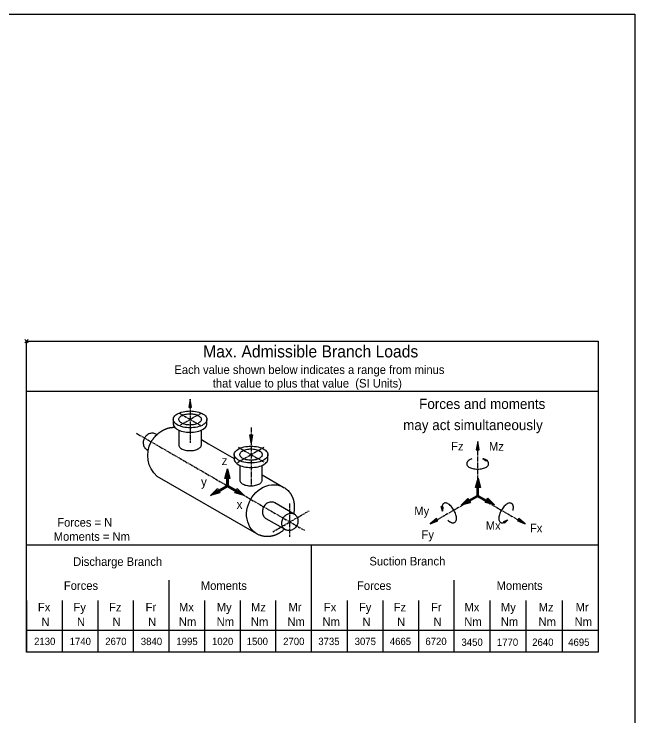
# Model space of a CAD drawing. Header units: millimetres. Extents: x 1235 to 3468, y -658 to 307.
# Drawn here: x 1566 to 1698.2, y 157.3 to 307.1 of the extents above; entities that cross this region are included whole.
import ezdxf
from ezdxf.enums import TextEntityAlignment as Align

# ---------------------------------------------------------------- set-up
doc = ezdxf.new("R2010")
doc.units = ezdxf.units.MM
for name, pattern in [('CENTRE', [1.125, 0.75, -0.125, 0.125, -0.125]), ('L0', [0]), ('LFUN', [0]), ('LPRM', [0]), ('SOLID_MEDIUM', [0]), ('SOLID_THICK', [0]), ('SOLID_THIN', [0])]:
    doc.linetypes.add(name, pattern=pattern)
doc.layers.get('0').update_dxf_attribs({"color": 255, "lineweight": 30})
for name, color, linetype in [('11', 3, 'Continuous'), ('24', 7, 'Continuous'), ('5', 7, 'Continuous'), ('TEXT', 7, 'Continuous')]:
    doc.layers.add(name, color=color, linetype=linetype)
doc.layers.add('AM_0', color=7, linetype='Continuous', lineweight=30)
doc.styles.add('PLAIN_MEDIUM', font='medtext', dxfattribs={"width": 0.975})
doc.styles.add('PLAIN_SMALL', font='medtext', dxfattribs={"width": 0.975})

# ---------------------------------------------------------------- blocks, each defined once
blk = doc.blocks.new('MEDCLUMP_SET_1462_')
at = {"layer": 'TEXT', "color": 7, "style": 'PLAIN_SMALL', "width": 0.975333}
for s, p in [('Each value shown below indicates a range from minus', (130.51, 130.22)), ('that value to plus that value  (SI Units)', (129.63, 124.44))]:
    blk.add_text(s, height=3.6562, dxfattribs=at).set_placement(p, align=Align.MIDDLE_CENTER)
blk = doc.blocks.new('MEDCLUMP_S2T_1461_')
blk.add_blockref('MEDCLUMP_SET_1462_', (0, 0))
blk = doc.blocks.new('MEDCLUMP_SET_1468_')
at = {"layer": 'TEXT', "color": 7, "style": 'PLAIN_SMALL', "width": 0.975333}
for s, p in [('2130', (17.76, 14.54)), ('1740', (32.91, 14.54)), ('2670', (48.07, 14.54)), ('3840', (63.23, 14.54))]:
    blk.add_text(s, height=3.125, dxfattribs=at).set_placement(p, align=Align.MIDDLE_CENTER)
blk = doc.blocks.new('MEDCLUMP_SET_1477_')
at = {"layer": 'TEXT', "color": 7, "style": 'PLAIN_SMALL', "width": 0.975333}
for s, p in [('1995', (78.38, 14.54)), ('1020', (93.54, 14.54)), ('1500', (108.32, 14.54)), ('2700', (123.85, 14.54)), ('3735', (138.82, 14.54))]:
    blk.add_text(s, height=3.125, dxfattribs=at).set_placement(p, align=Align.MIDDLE_CENTER)
blk = doc.blocks.new('MEDCLUMP_SET_1488_')
at = {"layer": 'TEXT', "color": 7, "style": 'PLAIN_SMALL', "width": 0.975333}
for s, p in [('3075', (154.32, 14.54)), ('4665', (169.29, 14.54)), ('6720', (184.44, 14.54))]:
    blk.add_text(s, height=3.125, dxfattribs=at).set_placement(p, align=Align.MIDDLE_CENTER)
blk = doc.blocks.new('MEDCLUMP_SET_1495_')
at = {"layer": 'TEXT', "color": 7, "style": 'PLAIN_SMALL', "width": 0.975333}
for s, p in [('3450', (199.81, 14.2)), ('1770', (214.9, 14.2)), ('2640', (229.93, 14.2)), ('4695', (245.28, 14.2))]:
    blk.add_text(s, height=3.125, dxfattribs=at).set_placement(p, align=Align.MIDDLE_CENTER)
blk = doc.blocks.new('MEDCLUMP_S2T_1467_')
for name in ['MEDCLUMP_SET_1468_', 'MEDCLUMP_SET_1477_', 'MEDCLUMP_SET_1488_', 'MEDCLUMP_SET_1495_']:
    blk.add_blockref(name, (0, 0))
blk = doc.blocks.new('MEDCLUMP_SET_1505_')
at = {"layer": '11', "color": 92, "linetype": 'SOLID_MEDIUM'}
for p, q in [((192.07, 40.64), (192.07, 10)), ((161.76, 31.96), (161.76, 10)), ((176.91, 31.96), (176.91, 10)), ((192.07, 31.96), (192.07, 10)), ((207.42, 31.96), (207.42, 10)), ((222.76, 31.96), (222.76, 10)), ((238.11, 31.96), (238.11, 10))]:
    blk.add_line(p, q, dxfattribs=at)
at = {"layer": 'TEXT', "color": 7, "style": 'PLAIN_SMALL', "width": 0.975333}
for s, height, p in [('Forces', 3.656, (158.08, 38.29)), ('Moments', 3.656, (220.05, 38.29)), ('Fy', 3.656, (154.25, 29.13)), ('Fz', 3.656, (169.03, 29.13)), ('Fr', 3.656, (184.56, 29.13)), ('Mx', 3.656, (199.72, 29.13)), ('My', 3.656, (215.25, 29.13)), ('Mz', 3.656, (231.34, 29.13)), ('Mr', 3.656, (246.69, 29.13)), ('N', 3.66, (154.81, 22.87)), ('N', 3.66, (169.59, 22.87)), ('N', 3.66, (185.12, 22.87)), ('Nm', 3.656, (200.19, 22.94)), ('Nm', 3.656, (215.73, 22.94)), ('Nm', 3.656, (231.82, 22.94)), ('Nm', 3.656, (247.17, 22.94))]:
    blk.add_text(s, height=height, dxfattribs=at).set_placement(p, align=Align.MIDDLE_CENTER)
blk = doc.blocks.new('MEDCLUMP_SET_1545_')
at = {"layer": '11', "color": 92, "linetype": 'SOLID_MEDIUM'}
for p, q in [((70.63, 40.64), (70.63, 10)), ((10, 31.96), (10, 10)), ((25.16, 31.96), (25.16, 10)), ((40.31, 31.96), (40.31, 10)), ((55.47, 31.96), (55.47, 10)), ((55.47, 31.96), (55.47, 10)), ((70.63, 31.96), (70.63, 10)), ((85.78, 31.96), (85.78, 10)), ((100.94, 31.96), (100.94, 10)), ((100.94, 31.96), (100.94, 10)), ((116.1, 31.96), (116.1, 10)), ((146.6, 31.96), (146.6, 10)), ((146.6, 31.96), (146.6, 10))]:
    blk.add_line(p, q, dxfattribs=at)
at = {"layer": 'TEXT', "color": 7, "style": 'PLAIN_SMALL', "width": 0.975333}
for s, height, p in [('Forces', 3.656, (33.21, 38.29)), ('Moments', 3.656, (94.06, 38.29)), ('Fx', 3.656, (17.5, 29.13)), ('Fy', 3.656, (32.65, 29.13)), ('Fz', 3.656, (47.81, 29.13)), ('Fr', 3.656, (62.97, 29.13)), ('Mx', 3.656, (78.12, 29.13)), ('My', 3.656, (94.22, 29.13)), ('Mz', 3.656, (108.81, 29.13)), ('Mr', 3.656, (124.35, 29.13)), ('Fx', 3.656, (139.31, 29.13)), ('N', 3.66, (18.06, 22.87)), ('N', 3.66, (33.22, 22.87)), ('N', 3.66, (48.38, 22.87)), ('N', 3.66, (63.53, 22.87)), ('Nm', 3.656, (78.6, 22.94)), ('Nm', 3.656, (94.7, 22.94)), ('Nm', 3.656, (109.29, 22.94)), ('Nm', 3.656, (124.82, 22.94)), ('Nm', 3.656, (139.79, 22.94))]:
    blk.add_text(s, height=height, dxfattribs=at).set_placement(p, align=Align.MIDDLE_CENTER)
blk = doc.blocks.new('MEDPRIM_LAY24_DTM_')
at = {"layer": '24', "color": 7, "linetype": 'L0'}
for points in [[(-1.5, -1.5), (1.5, 1.5)], [(-1.5, 1.5), (1.5, -1.5)]]:
    blk.add_lwpolyline(points, dxfattribs=at)
blk = doc.blocks.new('MEDCLUMP_CRH_1611_')
at = {"layer": '5', "color": 7, "linetype": 'SOLID_THICK'}
blk.add_line((214.81, 66.23), (214.9, 66.18), dxfattribs=at)
blk = doc.blocks.new('MEDCLUMP_SET_1599_')
blk.add_blockref('MEDCLUMP_CRH_1611_', (0, 0))
at = {"layer": '24', "color": 7, "linetype": 'LPRM', "xscale": 0.5, "yscale": 0.5}
blk.add_blockref('MEDPRIM_LAY24_DTM_', (10, 142.36), dxfattribs=at)
at = {"layer": 'TEXT', "color": 172, "style": 'PLAIN_MEDIUM', "width": 0.975238}
blk.add_text('Max. Admissible Branch Loads', height=5.1187, dxfattribs=at).set_placement((131.05, 137.98), align=Align.MIDDLE_CENTER)
at = {"layer": 'TEXT', "color": 7, "style": 'PLAIN_SMALL', "width": 0.975333}
for s, height, p in [('Forces and moments', 4.3875, (204.12, 115.66)), ('may act simultaneously', 4.3875, (200.17, 106.68)), ('Discharge Branch', 3.6562, (48.82, 48.52)), ('Suction Branch', 3.6562, (172.22, 48.7))]:
    blk.add_text(s, height=height, dxfattribs=at).set_placement(p, align=Align.MIDDLE_CENTER)
blk = doc.blocks.new('MEDCLUMP_CRH_1618_')
at = {"layer": '5', "color": 7, "linetype": 'SOLID_THICK'}
for p, q in [((214.57, 65.83), (214.28, 66)), ((214.81, 66.23), (214.9, 66.18)), ((213.91, 65.13), (213.44, 65.4)), ((213.75, 65.77), (214.24, 65.48))]:
    blk.add_line(p, q, dxfattribs=at)
blk = doc.blocks.new('MEDCLUMP_CRH_1625_')
at = {"layer": '5', "color": 7, "linetype": 'SOLID_THICK'}
for p, q in [((186.7, 71.62), (187.17, 71.89)), ((187.33, 71.45), (186.84, 71.16)), ((186.97, 70.7), (187.27, 70.87)), ((187.2, 70.29), (187.11, 70.24))]:
    blk.add_line(p, q, dxfattribs=at)
blk = doc.blocks.new('MEDFUNV_6')
at = {"color": 0, "linetype": 'LFUN'}
for points in [[(3.5, 0.58), (0, 0), (3.5, -0.58), (3.5, 0.58)], [(3.5, 0.49), (0.58, 0), (3.5, -0.49)], [(3.5, 0.39), (1.17, 0), (3.5, -0.39)], [(3.5, 0.29), (1.75, 0), (3.5, -0.29)], [(3.5, 0.19), (2.33, 0), (3.5, -0.19)], [(3.5, 0.1), (2.92, 0), (3.5, -0.1)]]:
    blk.add_lwpolyline(points, dxfattribs=at)
blk = doc.blocks.new('MEDCLUMP_CRH_1645_')
at = {"layer": '5', "color": 7, "linetype": 'SOLID_THICK'}
for p, q in [((204.52, 92.17), (204.52, 92.28)), ((204.99, 92.16), (204.99, 91.83)), ((205.46, 91.48), (205.46, 92.05)), ((205.92, 91.94), (205.92, 91.4))]:
    blk.add_line(p, q, dxfattribs=at)
blk = doc.blocks.new('MEDCLUMP_SET_1613_')
at = {"layer": '11', "color": 92, "linetype": 'SOLID_MEDIUM'}
for p, q in [((10, 121.02), (253.45, 121.02)), ((253.45, 55.57), (10, 55.57)), ((131.25, 55.57), (131.25, 10)), ((10, 19.35), (253.45, 19.35))]:
    blk.add_line(p, q, dxfattribs=at)
at = {"layer": '11', "color": 172, "linetype": 'CENTRE'}
for q in [(202.18, 99.59), (181.94, 64.55), (222.41, 64.55)]:
    blk.add_line((202.18, 76.23), q, dxfattribs=at)
at = {"layer": '11', "color": 92, "linetype": 'SOLID_MEDIUM'}
blk.add_lwpolyline([(10, 10), (10, 142.36), (253.45, 142.36), (253.45, 10)], close=True, dxfattribs=at)
at = {"layer": '11', "color": 172, "linetype": 'SOLID_THIN'}
for points in [[(199.76, 92.25, 0.045913), (198.98, 91.95), (198.91, 91.92), (198.85, 91.88), (198.78, 91.85), (198.71, 91.81), (198.64, 91.77), (198.58, 91.73), (198.52, 91.69), (198.45, 91.65), (198.39, 91.61), (198.33, 91.57), (198.27, 91.52), (198.21, 91.48), (198.15, 91.43), (198.09, 91.38), (198.06, 91.36), (198.03, 91.33), (198, 91.3), (197.97, 91.27), (197.94, 91.24), (197.92, 91.21), (197.89, 91.18), (197.86, 91.14), (197.83, 91.11), (197.8, 91.07), (197.78, 91.03), (197.75, 90.99), (197.72, 90.96), (197.7, 90.91, 0.06856), (197.56, 90.59, 0.070196), (197.51, 90.25), (197.53, 89.99), (197.6, 89.73), (197.73, 89.47), (197.91, 89.22), (198.15, 88.99), (198.45, 88.77), (198.79, 88.57), (199.19, 88.4), (199.62, 88.25), (200.09, 88.13), (200.59, 88.03), (201.11, 87.97), (201.63, 87.93), (202.16, 87.91), (202.7, 87.92), (203.23, 87.96), (203.75, 88.02), (204.25, 88.12), (204.73, 88.24), (205.17, 88.39), (205.57, 88.56), (205.92, 88.76), (206.22, 88.98), (206.46, 89.22), (206.64, 89.47), (206.77, 89.72), (206.83, 89.99), (206.85, 90.25, 0.08773), (206.74, 90.75), (206.73, 90.79), (206.71, 90.83), (206.69, 90.87), (206.67, 90.9), (206.64, 90.94), (206.62, 90.98), (206.59, 91.02), (206.57, 91.06), (206.54, 91.09), (206.51, 91.13), (206.48, 91.16), (206.45, 91.2), (206.42, 91.23), (206.38, 91.27), (206.34, 91.31), (206.3, 91.35), (206.26, 91.38), (206.22, 91.42), (206.17, 91.46), (206.13, 91.49), (206.09, 91.52), (206.05, 91.56), (206.01, 91.59), (205.96, 91.62), (205.92, 91.65), (205.88, 91.68), (205.84, 91.7), (205.79, 91.73), (205.76, 91.75), (205.73, 91.76), (205.7, 91.78), (205.67, 91.8), (205.64, 91.82), (205.61, 91.83), (205.59, 91.85), (205.56, 91.86), (205.53, 91.88), (205.5, 91.89), (205.48, 91.9), (205.45, 91.92), (205.42, 91.93), (205.4, 91.94, 0.02723), (204.77, 92.19, 0.019638), (204.31, 92.33)], [(189.51, 66.13, 0.045839), (190.16, 65.6), (190.22, 65.56), (190.29, 65.52), (190.35, 65.48), (190.42, 65.44), (190.48, 65.4), (190.55, 65.36), (190.62, 65.33), (190.69, 65.29), (190.75, 65.26), (190.82, 65.23), (190.89, 65.2), (190.96, 65.17), (191.03, 65.14), (191.1, 65.12), (191.13, 65.1), (191.17, 65.09), (191.21, 65.08), (191.25, 65.07), (191.29, 65.06), (191.34, 65.05), (191.38, 65.04), (191.42, 65.04), (191.47, 65.03), (191.51, 65.03), (191.56, 65.02), (191.61, 65.02), (191.65, 65.02), (191.7, 65.02, 0.082214), (192.05, 65.05, 0.0672), (192.37, 65.18), (192.59, 65.33), (192.78, 65.52), (192.94, 65.76), (193.06, 66.04), (193.14, 66.37), (193.18, 66.73), (193.18, 67.13), (193.14, 67.56), (193.05, 68.01), (192.92, 68.48), (192.75, 68.96), (192.55, 69.44), (192.32, 69.91), (192.07, 70.38), (191.79, 70.83), (191.49, 71.28), (191.18, 71.7), (190.84, 72.09), (190.5, 72.44), (190.15, 72.75), (189.8, 73.01), (189.45, 73.21), (189.11, 73.36), (188.79, 73.45), (188.48, 73.48), (188.2, 73.46), (187.94, 73.39), (187.7, 73.27, 0.087839), (187.32, 72.93), (187.3, 72.89), (187.27, 72.86), (187.25, 72.82), (187.23, 72.78), (187.2, 72.74), (187.18, 72.7), (187.16, 72.66), (187.14, 72.62), (187.13, 72.58), (187.11, 72.54), (187.09, 72.49), (187.08, 72.45), (187.07, 72.4), (187.05, 72.36), (187.04, 72.3), (187.03, 72.24), (187.02, 72.19), (187, 72.13), (186.99, 72.08), (186.99, 72.03), (186.98, 71.97), (186.97, 71.92), (186.97, 71.87), (186.96, 71.82), (186.96, 71.76), (186.96, 71.71), (186.95, 71.66), (186.95, 71.61), (186.95, 71.58), (186.95, 71.54), (186.95, 71.51), (186.95, 71.47), (186.95, 71.44), (186.95, 71.41), (186.95, 71.38), (186.95, 71.34), (186.94, 71.31), (186.94, 71.28), (186.94, 71.25), (186.94, 71.22), (186.94, 71.19), (186.94, 71.16), (186.95, 71.12), (186.96, 71.07), (186.96, 71.02), (186.97, 70.97), (186.98, 70.93), (186.99, 70.88), (187, 70.83), (187, 70.78), (187.01, 70.73), (187.02, 70.69), (187.03, 70.64), (187.04, 70.59), (187.05, 70.54), (187.06, 70.5, 0.019753), (187.17, 70.03)], [(217.26, 70.31), (217.27, 70.37), (217.28, 70.43), (217.3, 70.49), (217.31, 70.54), (217.32, 70.6), (217.33, 70.66), (217.34, 70.72), (217.34, 70.78), (217.35, 70.84), (217.35, 70.9), (217.36, 70.96), (217.36, 71.02), (217.36, 71.08), (217.36, 71.14), (217.37, 71.21), (217.38, 71.29), (217.38, 71.37), (217.39, 71.44), (217.39, 71.52), (217.39, 71.6), (217.39, 71.67), (217.39, 71.75), (217.38, 71.82), (217.38, 71.9), (217.37, 71.97), (217.36, 72.05), (217.35, 72.12), (217.34, 72.19), (217.34, 72.23), (217.33, 72.27), (217.32, 72.31), (217.31, 72.35), (217.29, 72.39), (217.28, 72.43), (217.27, 72.47), (217.25, 72.51), (217.23, 72.56), (217.22, 72.6), (217.2, 72.64), (217.18, 72.68), (217.16, 72.73), (217.13, 72.77, 0.067976), (216.93, 73.05, 0.066949), (216.65, 73.27), (216.42, 73.38), (216.15, 73.45), (215.87, 73.47), (215.56, 73.43), (215.24, 73.34), (214.9, 73.19), (214.56, 72.99), (214.21, 72.74), (213.86, 72.43), (213.52, 72.09), (213.19, 71.7), (212.88, 71.29), (212.58, 70.86), (212.3, 70.4), (212.04, 69.94), (211.81, 69.46), (211.6, 68.97), (211.43, 68.49), (211.3, 68.01), (211.21, 67.56), (211.16, 67.12), (211.16, 66.72), (211.2, 66.35), (211.28, 66.03), (211.41, 65.75), (211.57, 65.51), (211.76, 65.32), (211.98, 65.18, 0.087596), (212.47, 65.02), (212.51, 65.01), (212.55, 65.01), (212.6, 65.01), (212.64, 65.01), (212.69, 65.01), (212.73, 65.01), (212.78, 65.01), (212.82, 65.02), (212.87, 65.02), (212.91, 65.03), (212.96, 65.04), (213, 65.05), (213.05, 65.06), (213.1, 65.07), (213.15, 65.09), (213.21, 65.1), (213.26, 65.12), (213.31, 65.14), (213.36, 65.16), (213.41, 65.18), (213.46, 65.2), (213.51, 65.22), (213.56, 65.24), (213.61, 65.26), (213.66, 65.28), (213.7, 65.3), (213.75, 65.33), (213.79, 65.35), (213.82, 65.37), (213.85, 65.39), (213.88, 65.4), (213.91, 65.42), (213.94, 65.44), (213.97, 65.45), (214, 65.47), (214.02, 65.49), (214.05, 65.5), (214.08, 65.52), (214.1, 65.54), (214.13, 65.55), (214.15, 65.57), (214.17, 65.59, 0.027069), (214.7, 66, 0.019194), (215.05, 66.34)]]:
    blk.add_lwpolyline(points, format="xyb", dxfattribs=at)
for points in [[(204.31, 92.33), (206.29, 91.85), (205.79, 91.24)], [(187.17, 70.03), (186.6, 71.98), (187.38, 71.86)], [(215.05, 66.34), (213.65, 64.86), (213.37, 65.6)]]:
    blk.add_lwpolyline(points, close=True, dxfattribs=at)
for name in ['MEDCLUMP_CRH_1645_', 'MEDCLUMP_CRH_1625_', 'MEDCLUMP_CRH_1618_']:
    blk.add_blockref(name, (0, 0))
at = {"layer": '11', "color": 172, "linetype": 'CENTRE'}
for p, rotation in [((202.18, 99.59), 270), ((181.94, 64.55), 29.999424894), ((222.41, 64.55), 150.000322532)]:
    blk.add_blockref('MEDFUNV_6', p, dxfattribs=dict(at, rotation=rotation))
at = {"layer": 'TEXT', "color": 7, "style": 'PLAIN_SMALL', "width": 0.975333}
for s, p in [('Fz', (193.53, 97.65)), ('Mz', (210.17, 97.55)), ('My', (178.35, 70.12)), ('Mx', (208.79, 63.88)), ('Fx', (227.09, 62.78)), ('Fy', (180.91, 60.03))]:
    blk.add_text(s, height=3.656, dxfattribs=at).set_placement(p, align=Align.MIDDLE_CENTER)
blk = doc.blocks.new('MEDCLUMP_SET_1655_')
at = {"layer": 'TEXT', "color": 7, "style": 'PLAIN_SMALL', "width": 0.975333}
for s, height, p in [('Forces = N', 3.656, (34.82, 65.21)), ('Moments = Nm', 3.6562, (37.82, 59.2))]:
    blk.add_text(s, height=height, dxfattribs=at).set_placement(p, align=Align.MIDDLE_CENTER)
blk = doc.blocks.new('MEDCLUMP_SET_1660_')
at = {"layer": '11', "color": 7, "linetype": 'SOLID_THICK'}
blk.add_line((195.17, 72.51), (198.57, 74.47), dxfattribs=at)
blk.add_lwpolyline([(198.43, 74.71), (201.9, 76.72), (201.9, 79.64, -0.414214), (202.18, 79.92, -0.414214), (202.46, 79.64), (202.46, 76.72), (205.93, 74.71)], format="xyb", dxfattribs=at)
for points in [[(198.57, 74.47), (202.18, 76.55), (202.18, 79.64), (202.18, 76.55), (205.79, 74.47)], [(198.71, 74.23), (202.18, 76.23), (205.65, 74.23)]]:
    blk.add_lwpolyline(points, dxfattribs=at)
for points in [[(195.17, 72.51), (198.04, 75.38), (199.09, 73.56)], [(196.48, 73.27), (197.96, 74.74), (198.5, 73.81)], [(197.8, 74.02), (197.87, 74.1), (197.87, 74.05)]]:
    blk.add_lwpolyline(points, close=True, dxfattribs=at)
blk = doc.blocks.new('MEDCLUMP_SET_1668_')
at = {"layer": '11', "color": 7, "linetype": 'SOLID_THICK'}
blk.add_line((209.34, 72.66), (205.94, 74.62), dxfattribs=at)
for points in [[(209.34, 72.66), (205.41, 73.71), (206.47, 75.53)], [(208.03, 73.42), (206.01, 73.96), (206.55, 74.89)], [(206.71, 74.18), (206.61, 74.2), (206.61, 74.25)]]:
    blk.add_lwpolyline(points, close=True, dxfattribs=at)
blk = doc.blocks.new('MEDCLUMP_SET_1673_')
at = {"layer": '11', "color": 7, "linetype": 'SOLID_THICK'}
blk.add_line((202.32, 84.01), (202.32, 80.09), dxfattribs=at)
for points in [[(202.32, 84.01), (203.37, 80.09), (201.27, 80.09)], [(202.32, 82.49), (202.86, 80.48), (201.78, 80.48)], [(202.32, 80.98), (202.32, 80.87)]]:
    blk.add_lwpolyline(points, close=True, dxfattribs=at)
blk = doc.blocks.new('MEDCLUMP_S2T_1504_')
for name in ['MEDCLUMP_SET_1599_', 'MEDCLUMP_SET_1613_', 'MEDCLUMP_SET_1673_', 'MEDCLUMP_SET_1660_', 'MEDCLUMP_SET_1668_', 'MEDCLUMP_SET_1655_', 'MEDCLUMP_SET_1545_', 'MEDCLUMP_SET_1505_']:
    blk.add_blockref(name, (0, 0))
blk = doc.blocks.new('MEDFUNV_7')
at = {"color": 0, "linetype": 'LFUN'}
for points in [[(-3.5, 0.58), (0, 0), (-3.5, -0.58), (-3.5, 0.58)], [(-3.5, 0.49), (-0.58, 0), (-3.5, -0.49)], [(-3.5, 0.39), (-1.17, 0), (-3.5, -0.39)], [(-3.5, 0.29), (-1.75, 0), (-3.5, -0.29)], [(-3.5, 0.19), (-2.33, 0), (-3.5, -0.19)], [(-3.5, 0.1), (-2.92, 0), (-3.5, -0.1)]]:
    blk.add_lwpolyline(points, dxfattribs=at)
blk = doc.blocks.new('MEDFUNV_32')
at = {"color": 0, "linetype": 'LFUN'}
for points in [[(0, 0.58), (-3.5, 0), (0, -0.58), (0, 0.58)], [(0, 0.49), (-2.92, 0), (0, -0.49)], [(0, 0.39), (-2.33, 0), (0, -0.39)], [(0, 0.29), (-1.75, 0), (0, -0.29)], [(0, 0.19), (-1.17, 0), (0, -0.19)], [(0, 0.1), (-0.58, 0), (0, -0.1)]]:
    blk.add_lwpolyline(points, dxfattribs=at)
blk = doc.blocks.new('MEDCLUMP_SET_1679_')
at = {"layer": '11', "color": 172, "linetype": 'CENTRE'}
for p, q in [((74.96, 111.78), (84.05, 106.53)), ((75.64, 106.71), (84.28, 111.7)), ((56.8, 103.15), (128.37, 61.84)), ((99.91, 90.76), (111.26, 97.31)), ((100.26, 97.17), (111.05, 90.95)), ((122.19, 59.08), (122.19, 73.31)), ((114.99, 61.25), (130.37, 70.13))]:
    blk.add_line(p, q, dxfattribs=at)
at = {"layer": '11', "color": 7, "linetype": 'SOLID_THICK'}
for p, q in [((95.56, 87.94), (95.56, 83.93)), ((88.39, 76.64), (91.87, 78.65)), ((102.73, 76.64), (99.25, 78.65))]:
    blk.add_line(p, q, dxfattribs=at)
at = {"layer": '11', "color": 92, "linetype": 'SOLID_MEDIUM'}
blk.add_line((108.16, 60.27), (65.68, 84.78), dxfattribs=at)
at = {"layer": '11', "color": 172, "linetype": 'CENTRE', "flags": 128}
for points in [[(79.69, 113.78), (79.69, 114.22), (79.69, 98.89)], [(105.64, 105.53), (105.64, 99.03), (105.64, 81.04)]]:
    blk.add_lwpolyline(points, dxfattribs=at)
at = {"layer": '11', "color": 92, "linetype": 'SOLID_MEDIUM'}
for points in [[(72.52, 109.05), (72.56, 109.42), (72.68, 109.8), (72.89, 110.18), (73.19, 110.55), (73.58, 110.92), (74.06, 111.27), (74.62, 111.58), (75.25, 111.86), (75.94, 112.1), (76.67, 112.3), (77.43, 112.45), (78.19, 112.55), (78.95, 112.61), (79.69, 112.63), (80.43, 112.61), (81.18, 112.55), (81.95, 112.45), (82.7, 112.3), (83.43, 112.1), (84.12, 111.86), (84.76, 111.58), (85.32, 111.27), (85.8, 110.92), (86.19, 110.55), (86.49, 110.18), (86.7, 109.8), (86.82, 109.42), (86.85, 109.05), (86.82, 108.68), (86.7, 108.3), (86.49, 107.92), (86.19, 107.54), (85.8, 107.18), (85.32, 106.83), (84.76, 106.51), (84.12, 106.23), (83.43, 105.99), (82.7, 105.8), (81.95, 105.65), (81.18, 105.54), (80.43, 105.48), (79.69, 105.46), (78.95, 105.48), (78.19, 105.54), (77.43, 105.65), (76.67, 105.8), (75.94, 106), (75.25, 106.24), (74.62, 106.52), (74.06, 106.84), (73.58, 107.19), (73.19, 107.56), (72.89, 107.94), (72.68, 108.32), (72.56, 108.71), (72.52, 109.08)], [(74.91, 109.05), (74.94, 109.29), (75.02, 109.55), (75.15, 109.8), (75.35, 110.05), (75.61, 110.3), (75.93, 110.53), (76.31, 110.74), (76.73, 110.92), (77.19, 111.08), (77.68, 111.22), (78.18, 111.32), (78.69, 111.38), (79.2, 111.42), (79.69, 111.44), (80.18, 111.42), (80.68, 111.38), (81.19, 111.32), (81.7, 111.22), (82.18, 111.08), (82.64, 110.92), (83.07, 110.74), (83.44, 110.53), (83.76, 110.3), (84.02, 110.05), (84.22, 109.8), (84.36, 109.55), (84.44, 109.29), (84.47, 109.05), (84.44, 108.8), (84.36, 108.55), (84.22, 108.3), (84.02, 108.04), (83.76, 107.8), (83.44, 107.57), (83.07, 107.36), (82.64, 107.17), (82.18, 107.01), (81.7, 106.88), (81.19, 106.78), (80.68, 106.71), (80.18, 106.67), (79.69, 106.66), (79.2, 106.67), (78.69, 106.71), (78.18, 106.78), (77.68, 106.88), (77.19, 107.01), (76.73, 107.18), (76.31, 107.36), (75.93, 107.58), (75.61, 107.81), (75.35, 108.05), (75.15, 108.31), (75.01, 108.57), (74.94, 108.82), (74.91, 109.07)], [(72.52, 109.05), (72.52, 107.14), (72.56, 106.77), (72.68, 106.39), (72.89, 106.01), (73.18, 105.63), (73.58, 105.26), (74.06, 104.92), (74.62, 104.6), (75.25, 104.32), (75.94, 104.08), (76.67, 103.89), (77.43, 103.74), (78.19, 103.63), (78.95, 103.57), (79.69, 103.55), (80.42, 103.57), (81.18, 103.63), (81.95, 103.74), (82.7, 103.89), (83.43, 104.08), (84.12, 104.32), (84.75, 104.6), (85.32, 104.92), (85.8, 105.26), (86.19, 105.63), (86.49, 106.01), (86.7, 106.39), (86.82, 106.77), (86.85, 107.14), (86.85, 109.05)], [(65.53, 102.53), (65.06, 102.79), (64.76, 102.95), (64.42, 103.07), (64.06, 103.15), (63.68, 103.18), (63.28, 103.17), (62.88, 103.11), (62.47, 103), (62.08, 102.84), (61.7, 102.63), (61.35, 102.38), (61.03, 102.1), (60.74, 101.8), (60.49, 101.48), (60.28, 101.15), (60.1, 100.8), (59.94, 100.42), (59.82, 100.02), (59.74, 99.6), (59.7, 99.17), (59.71, 98.74), (59.77, 98.32), (59.87, 97.91), (60.01, 97.53), (60.2, 97.18), (60.42, 96.87), (60.67, 96.6), (60.94, 96.37), (61.23, 96.18), (61.82, 95.84)], [(74.91, 104.47), (74.91, 98.1), (74.93, 97.86), (75.01, 97.61), (75.14, 97.36), (75.34, 97.11), (75.59, 96.87), (75.91, 96.65), (76.28, 96.44), (76.7, 96.26), (77.16, 96.1), (77.64, 95.97), (78.14, 95.87), (78.65, 95.8), (79.15, 95.76), (79.65, 95.75), (80.14, 95.76), (80.64, 95.8), (81.15, 95.87), (81.66, 95.97), (82.15, 96.1), (82.61, 96.26), (83.04, 96.45), (83.42, 96.66), (83.74, 96.89), (84, 97.13), (84.21, 97.38), (84.35, 97.64), (84.44, 97.89), (84.47, 98.14), (84.47, 104.47)], [(84.47, 100.42), (87.49, 98.68), (96.4, 93.53), (98.47, 92.34)], [(98.47, 94.07), (98.51, 94.44), (98.63, 94.82), (98.84, 95.2), (99.14, 95.58), (99.53, 95.94), (100.01, 96.29), (100.57, 96.6), (101.2, 96.89), (101.89, 97.13), (102.62, 97.32), (103.38, 97.47), (104.14, 97.58), (104.9, 97.63), (105.64, 97.65), (106.38, 97.63), (107.13, 97.58), (107.9, 97.47), (108.65, 97.32), (109.38, 97.13), (110.07, 96.89), (110.71, 96.6), (111.27, 96.29), (111.75, 95.94), (112.14, 95.58), (112.44, 95.2), (112.65, 94.82), (112.77, 94.44), (112.8, 94.07), (112.77, 93.7), (112.65, 93.32), (112.44, 92.94), (112.14, 92.56), (111.75, 92.2), (111.27, 91.85), (110.71, 91.54), (110.07, 91.26), (109.38, 91.02), (108.65, 90.82), (107.9, 90.67), (107.13, 90.57), (106.38, 90.51), (105.64, 90.49), (104.9, 90.51), (104.14, 90.57), (103.38, 90.67), (102.62, 90.82), (101.89, 91.02), (101.2, 91.26), (100.57, 91.55), (100.01, 91.86), (99.53, 92.21), (99.14, 92.58), (98.84, 92.96), (98.63, 93.35), (98.51, 93.73), (98.47, 94.1)], [(100.86, 94.07), (100.89, 94.32), (100.97, 94.57), (101.1, 94.82), (101.3, 95.08), (101.56, 95.32), (101.88, 95.55), (102.26, 95.76), (102.68, 95.95), (103.14, 96.11), (103.63, 96.24), (104.13, 96.34), (104.64, 96.41), (105.15, 96.45), (105.64, 96.46), (106.13, 96.45), (106.63, 96.41), (107.14, 96.34), (107.65, 96.24), (108.13, 96.11), (108.59, 95.95), (109.02, 95.76), (109.39, 95.55), (109.71, 95.32), (109.97, 95.08), (110.17, 94.82), (110.31, 94.57), (110.39, 94.32), (110.42, 94.07), (110.39, 93.82), (110.31, 93.57), (110.17, 93.32), (109.97, 93.07), (109.71, 92.82), (109.39, 92.59), (109.02, 92.38), (108.59, 92.19), (108.13, 92.03), (107.65, 91.9), (107.14, 91.8), (106.63, 91.73), (106.13, 91.69), (105.64, 91.68), (105.15, 91.69), (104.64, 91.73), (104.13, 91.8), (103.63, 91.91), (103.14, 92.04), (102.68, 92.2), (102.26, 92.39), (101.88, 92.6), (101.56, 92.83), (101.3, 93.08), (101.1, 93.33), (100.96, 93.59), (100.89, 93.84), (100.86, 94.09)], [(98.47, 94.07), (98.47, 92.16), (98.51, 91.79), (98.63, 91.41), (98.84, 91.03), (99.13, 90.65), (99.53, 90.29), (100.01, 89.94), (100.57, 89.63), (101.2, 89.34), (101.89, 89.1), (102.62, 88.91), (103.38, 88.76), (104.14, 88.66), (104.9, 88.6), (105.64, 88.58), (106.37, 88.6), (107.13, 88.66), (107.9, 88.76), (108.65, 88.91), (109.38, 89.1), (110.07, 89.34), (110.7, 89.63), (111.27, 89.94), (111.75, 90.29), (112.14, 90.65), (112.44, 91.03), (112.65, 91.41), (112.77, 91.79), (112.8, 92.16), (112.8, 94.07)], [(110.42, 94.07), (110.39, 93.82), (110.31, 93.57), (110.17, 93.32), (109.97, 93.07), (109.71, 92.82), (109.39, 92.59), (109.02, 92.38), (108.59, 92.19), (108.13, 92.03), (107.65, 91.9), (107.14, 91.8), (106.63, 91.73), (106.13, 91.69), (105.64, 91.68), (105.15, 91.69), (104.64, 91.73), (104.13, 91.8), (103.63, 91.9), (103.14, 92.03), (102.68, 92.19), (102.26, 92.38), (101.88, 92.59), (101.56, 92.82), (101.3, 93.07), (101.1, 93.32), (100.96, 93.57), (100.89, 93.82), (100.86, 94.07)], [(100.86, 89.49), (100.86, 83.13), (100.88, 82.88), (100.96, 82.64), (101.09, 82.38), (101.29, 82.14), (101.54, 81.9), (101.86, 81.67), (102.23, 81.46), (102.65, 81.28), (103.11, 81.12), (103.59, 80.99), (104.09, 80.89), (104.6, 80.83), (105.11, 80.79), (105.6, 80.77), (106.09, 80.79), (106.59, 80.83), (107.1, 80.9), (107.61, 81), (108.1, 81.13), (108.56, 81.29), (108.99, 81.47), (109.37, 81.68), (109.69, 81.91), (109.96, 82.16), (110.16, 82.41), (110.3, 82.66), (110.39, 82.91), (110.42, 83.16), (110.42, 89.49)], [(110.39, 85.46), (119.65, 80.11)], [(108.2, 60.24), (107.36, 60.79), (106.57, 61.47), (105.84, 62.28), (105.19, 63.21), (104.65, 64.24), (104.22, 65.38), (103.93, 66.59), (103.77, 67.84), (103.76, 69.12), (103.89, 70.4), (104.14, 71.65), (104.51, 72.85), (104.97, 73.98), (105.52, 75.03), (106.15, 76.02), (106.89, 76.99), (107.74, 77.9), (108.69, 78.75), (109.72, 79.5), (110.83, 80.13), (111.98, 80.62), (113.16, 80.98), (114.34, 81.18), (115.5, 81.23), (116.6, 81.13), (117.65, 80.9), (118.61, 80.56), (119.49, 80.11)], [(124.08, 68.73), (115.84, 73.48), (115.53, 73.64), (115.2, 73.76), (114.84, 73.84), (114.45, 73.87), (114.06, 73.86), (113.65, 73.8), (113.25, 73.69), (112.85, 73.53), (112.48, 73.32), (112.13, 73.07), (111.8, 72.79), (111.52, 72.49), (111.27, 72.17), (111.06, 71.84), (110.87, 71.49), (110.72, 71.11), (110.6, 70.71), (110.52, 70.29), (110.48, 69.86), (110.49, 69.43), (110.54, 69.01), (110.64, 68.6), (110.79, 68.22), (110.98, 67.87), (111.2, 67.56), (111.45, 67.29), (111.72, 67.06), (112, 66.87), (120.25, 62.11)], [(120.28, 62.09), (119.99, 62.28), (119.72, 62.51), (119.47, 62.78), (119.25, 63.1), (119.07, 63.44), (118.92, 63.83), (118.82, 64.23), (118.76, 64.65), (118.75, 65.08), (118.79, 65.51), (118.87, 65.93), (118.99, 66.33), (119.15, 66.71), (119.33, 67.06), (119.54, 67.39), (119.79, 67.71), (120.08, 68.01), (120.4, 68.29), (120.75, 68.54), (121.12, 68.75), (121.51, 68.91), (121.91, 69.03), (122.32, 69.09), (122.71, 69.11), (123.09, 69.07), (123.45, 68.99), (123.78, 68.88), (124.08, 68.72), (124.37, 68.54), (124.64, 68.3), (124.89, 68.03), (125.12, 67.72), (125.31, 67.37), (125.46, 66.98), (125.56, 66.58), (125.62, 66.15), (125.63, 65.72), (125.59, 65.3), (125.51, 64.88), (125.39, 64.48), (125.24, 64.1), (125.05, 63.75), (124.84, 63.42), (124.59, 63.1), (124.31, 62.79), (123.98, 62.51), (123.63, 62.27), (123.25, 62.06), (122.86, 61.9), (122.45, 61.79), (122.04, 61.73), (121.64, 61.71), (121.26, 61.75), (120.9, 61.83), (120.56, 61.96), (120.25, 62.11)], [(120.28, 62.09), (119.99, 62.28), (119.72, 62.51), (119.47, 62.78), (119.25, 63.1), (119.07, 63.45), (118.92, 63.83), (118.82, 64.23), (118.76, 64.65), (118.75, 65.08), (118.79, 65.51), (118.87, 65.93), (119, 66.33), (119.15, 66.71), (119.33, 67.06), (119.54, 67.39), (119.79, 67.71), (120.08, 68.02), (120.4, 68.3), (120.75, 68.54), (121.13, 68.75), (121.52, 68.91), (121.93, 69.02), (122.33, 69.09), (122.73, 69.1), (123.11, 69.06), (123.47, 68.98), (123.81, 68.86), (124.12, 68.71)]]:
    blk.add_lwpolyline(points, dxfattribs=at)
for points in [[(65.68, 84.78, -0.355144), (63.14, 99.49), (63.21, 99.62), (63.29, 99.75), (63.37, 99.88), (63.45, 100.01), (63.53, 100.14), (63.62, 100.28), (63.71, 100.41), (63.8, 100.54), (63.9, 100.67), (63.99, 100.8), (64.09, 100.93), (64.19, 101.06), (64.3, 101.19), (64.4, 101.32, -0.040953), (65.92, 102.89), (66.04, 102.99), (66.16, 103.09), (66.29, 103.19), (66.41, 103.29), (66.54, 103.39), (66.67, 103.49), (66.8, 103.59), (66.93, 103.68), (67.07, 103.77), (67.2, 103.87), (67.34, 103.96), (67.48, 104.04), (67.62, 104.13), (67.76, 104.22), (67.92, 104.31), (68.07, 104.39), (68.23, 104.48), (68.39, 104.56), (68.55, 104.64), (68.72, 104.72), (68.88, 104.79), (69.05, 104.87), (69.22, 104.94), (69.39, 105.01), (69.57, 105.07), (69.74, 105.13), (69.92, 105.19), (70.09, 105.25), (70.25, 105.3), (70.41, 105.34), (70.57, 105.39), (70.72, 105.43), (70.89, 105.46), (71.05, 105.5), (71.21, 105.53), (71.37, 105.56), (71.54, 105.59), (71.7, 105.61), (71.87, 105.63), (72.03, 105.65), (72.2, 105.66), (72.37, 105.67), (72.43, 105.68), (72.49, 105.68), (72.56, 105.68), (72.62, 105.69), (72.68, 105.69), (72.75, 105.69), (72.81, 105.69), (72.88, 105.69), (72.94, 105.69), (73.01, 105.69), (73.07, 105.69), (73.14, 105.69), (73.21, 105.69), (73.27, 105.68)], [(119.65, 80.11, -0.0523), (121.06, 79.08, -0.027029), (121.71, 78.42), (121.8, 78.31), (121.89, 78.21), (121.97, 78.1), (122.06, 78), (122.14, 77.89), (122.22, 77.78), (122.3, 77.67), (122.38, 77.56), (122.45, 77.44), (122.53, 77.33), (122.6, 77.22), (122.67, 77.1), (122.74, 76.98), (122.81, 76.86), (122.85, 76.79), (122.89, 76.72), (122.92, 76.65), (122.96, 76.58), (123, 76.51), (123.03, 76.43), (123.07, 76.36), (123.1, 76.29), (123.14, 76.22), (123.17, 76.15), (123.2, 76.07), (123.23, 76), (123.26, 75.93), (123.29, 75.86), (123.32, 75.8), (123.34, 75.74), (123.37, 75.68), (123.39, 75.62), (123.41, 75.56), (123.43, 75.5), (123.45, 75.44), (123.48, 75.38), (123.5, 75.32), (123.52, 75.26), (123.54, 75.2), (123.56, 75.15), (123.57, 75.09), (123.59, 75.03), (123.63, 74.92), (123.66, 74.81), (123.69, 74.7), (123.72, 74.6), (123.75, 74.49), (123.77, 74.38), (123.8, 74.27), (123.82, 74.16), (123.85, 74.05), (123.87, 73.95), (123.89, 73.84), (123.91, 73.73), (123.93, 73.62), (123.94, 73.51), (123.97, 73.33), (123.99, 73.14), (124.02, 72.95), (124.03, 72.76), (124.05, 72.57), (124.06, 72.38), (124.07, 72.2), (124.07, 72.01), (124.08, 71.82), (124.08, 71.63), (124.07, 71.44), (124.07, 71.25), (124.06, 71.06), (124.04, 70.87, -0.025164), (123.88, 69.62), (123.87, 69.57), (123.86, 69.52), (123.85, 69.46), (123.84, 69.41), (123.83, 69.36), (123.82, 69.31), (123.81, 69.25), (123.8, 69.2), (123.79, 69.15), (123.78, 69.1), (123.77, 69.05), (123.76, 68.99), (123.74, 68.94), (123.73, 68.89)], [(119.94, 62.32, -0.018867), (119.24, 61.7, -0.024495), (118.25, 60.97), (118.17, 60.91), (118.09, 60.86), (118.02, 60.81), (117.94, 60.77), (117.86, 60.72), (117.78, 60.67), (117.7, 60.62), (117.62, 60.57), (117.54, 60.53), (117.45, 60.48), (117.37, 60.43), (117.29, 60.39), (117.2, 60.34), (117.12, 60.3), (117.04, 60.26), (116.96, 60.22), (116.88, 60.18), (116.8, 60.14), (116.72, 60.11), (116.64, 60.07), (116.56, 60.03), (116.48, 60), (116.4, 59.96), (116.32, 59.93), (116.24, 59.89), (116.15, 59.86), (116.07, 59.83), (115.98, 59.79), (115.93, 59.77), (115.88, 59.75), (115.83, 59.74), (115.78, 59.72), (115.72, 59.7), (115.67, 59.68), (115.62, 59.66), (115.56, 59.64), (115.51, 59.63), (115.45, 59.61), (115.4, 59.59), (115.34, 59.57), (115.29, 59.56), (115.23, 59.54), (115.16, 59.52), (115.09, 59.5), (115.01, 59.48), (114.94, 59.46), (114.86, 59.44), (114.79, 59.42), (114.71, 59.4), (114.64, 59.38), (114.56, 59.37), (114.49, 59.35), (114.41, 59.33), (114.33, 59.32), (114.26, 59.3), (114.18, 59.29), (114.06, 59.27), (113.95, 59.25), (113.83, 59.23), (113.71, 59.22), (113.6, 59.2), (113.48, 59.19), (113.36, 59.18), (113.24, 59.17), (113.12, 59.16), (113, 59.15), (112.88, 59.15), (112.76, 59.14), (112.64, 59.14), (112.52, 59.14, -0.049025), (110.89, 59.29), (110.81, 59.31), (110.72, 59.33), (110.63, 59.35), (110.53, 59.37), (110.44, 59.4), (110.34, 59.42), (110.24, 59.45), (110.14, 59.48), (110.03, 59.51), (109.92, 59.55), (109.81, 59.58), (109.7, 59.62), (109.59, 59.66), (109.47, 59.7, -0.028526), (108.2, 60.24)]]:
    blk.add_lwpolyline(points, format="xyb", dxfattribs=at)
at = {"layer": '11', "color": 7, "linetype": 'SOLID_THICK'}
for points in [[(95.56, 87.94), (96.64, 83.93), (94.48, 83.93)], [(95.56, 86.39), (96.11, 84.33), (95.01, 84.33)], [(95.56, 84.84), (95.59, 84.73), (95.53, 84.73)], [(88.39, 76.64), (91.33, 79.58), (92.41, 77.72)], [(89.74, 77.42), (91.25, 78.92), (91.8, 77.97)], [(91.08, 78.19), (91.16, 78.27), (91.19, 78.22)], [(102.73, 76.64), (98.71, 77.72), (99.79, 79.58)], [(101.38, 77.42), (99.32, 77.97), (99.87, 78.92)], [(100.04, 78.19), (99.93, 78.22), (99.96, 78.27)]]:
    blk.add_lwpolyline(points, close=True, dxfattribs=at)
blk.add_lwpolyline([(91.73, 78.9), (95.27, 80.94), (95.27, 83.93, -0.414214), (95.56, 84.22, -0.414214), (95.85, 83.93), (95.85, 80.94), (99.39, 78.9)], format="xyb", dxfattribs=at)
for points in [[(91.87, 78.65), (95.56, 80.78), (95.56, 83.93), (95.56, 80.78), (99.25, 78.65)], [(92.01, 78.4), (95.56, 80.45), (99.11, 78.4)]]:
    blk.add_lwpolyline(points, dxfattribs=at)
at = {"layer": '11', "color": 172, "linetype": 'CENTRE', "rotation": 270}
for name, p in [('MEDFUNV_32', (79.69, 114.22)), ('MEDFUNV_7', (105.64, 99.03))]:
    blk.add_blockref(name, p, dxfattribs=at)
at = {"layer": 'TEXT', "color": 7, "style": 'PLAIN_SMALL', "width": 0.975333}
for s, p in [('z', (94.36, 91.49)), ('x', (100.74, 72.84))]:
    blk.add_text(s, height=3.74, dxfattribs=at).set_placement(p, align=Align.MIDDLE_CENTER)
blk.add_text('y', height=3.74, dxfattribs=at).set_placement((85.57, 79.49), align=Align.BOTTOM_CENTER)
blk = doc.blocks.new('MEDCLUMP_S2T_1678_')
blk.add_blockref('MEDCLUMP_SET_1679_', (0, 0))
blk = doc.blocks.new('MEDCLUMP_S3T_1460_')
for name in ['MEDCLUMP_S2T_1504_', 'MEDCLUMP_S2T_1461_', 'MEDCLUMP_S2T_1678_', 'MEDCLUMP_S2T_1467_']:
    blk.add_blockref(name, (0, 0))

msp = doc.modelspace()

# ---------------------------------------------------------------- linework, layer by layer
at = {"layer": 'AM_0'}
msp.add_lwpolyline([(1235.043, 307.127), (1698.2, 307.127), (1698.2, 7.51), (1235.043, 7.51)], close=True, dxfattribs=at)

# ---------------------------------------------------------------- block references
at = {"xscale": 0.5, "yscale": 0.5, "zscale": 0.5}
msp.add_blockref('MEDCLUMP_S3T_1460_', (1563.617, 166.334), dxfattribs=at)

doc.saveas('drawing.dxf')
